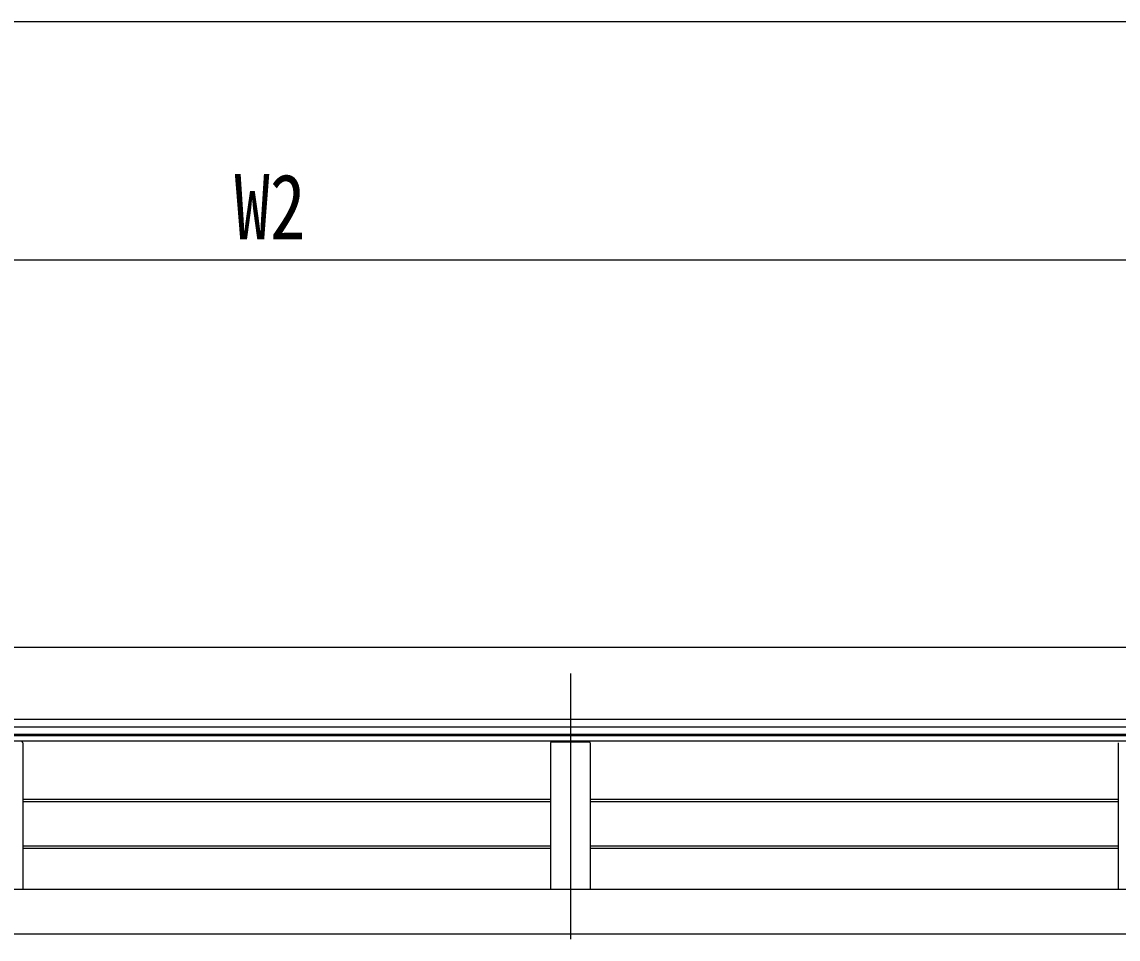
# Model space of a CAD drawing. Units: millimetres, scale not verified. Extents: x -10512 to 10512, y -7425 to 7425.
# Drawn here: x -4464 to -3081, y -1762 to -605 of the extents above; entities that cross this region are included whole.
import ezdxf
from ezdxf.enums import TextEntityAlignment as Align

# ---------------------------------------------------------------- set-up
doc = ezdxf.new("R2010")
doc.units = ezdxf.units.MM
doc.header["$LTSCALE"] = 40
for name, color, linetype in [('0-3_YKK_12', 2, 'Continuous'), ('0-4_YKK_13', 4, 'Continuous'), ('0-5_YKK_A1', 4, 'Continuous'), ('0-6_YKK_D', 6, 'Continuous')]:
    doc.layers.add(name, color=color, linetype=linetype)
doc.styles.add('ＭＳ ゴシック', font='')
doc.styles.get('ＭＳ ゴシック').set_extended_font_data('MS Gothic')

msp = doc.modelspace()

# ---------------------------------------------------------------- linework, layer by layer
at = {"layer": '0-3_YKK_12'}
msp.add_line((-3771.9, -1426.56), (-3771.9, -1761.54), dxfattribs=at)
msp.add_line((-3771.9, -1426.56), (-3771.9, -1761.54), dxfattribs=at)
at = {"layer": '0-4_YKK_13'}
msp.add_line((-2339.9, -1494.42), (-5878.9, -1494.42), dxfattribs=at)
msp.add_lwpolyline([(-2339.9, -1393.32), (-2339.9, -1503.41), (-5919.9, -1503.41), (-5919.9, -1393.32)], close=True, dxfattribs=at)
at = {"layer": '0-5_YKK_A1'}
for p, q in [((-5903.4, -1484.18), (-2356.4, -1484.18)), ((-5919.9, -1504.72), (-2339.9, -1504.72)), ((-2329.6, -1512.02), (-5930.2, -1512.02)), ((-4462.9, -1513.93), (-4462.9, -1698.72)), ((-3796.9, -1513.93), (-3796.9, -1698.72)), ((-3795.92, -1512.94), (-3791.08, -1512.87)), ((-3791.08, -1512.87), (-3752.73, -1512.87)), ((-3752.73, -1512.87), (-3747.89, -1512.94)), ((-3746.9, -1513.93), (-3746.9, -1698.72)), ((-3080.9, -1513.93), (-3080.9, -1698.72)), ((-3796.93, -1585.44), (-4462.93, -1585.44)), ((-3796.9, -1588.37), (-4462.9, -1588.37)), ((-3080.93, -1585.44), (-3746.93, -1585.44)), ((-3080.9, -1588.37), (-3746.9, -1588.37)), ((-3796.93, -1644.35), (-4462.93, -1644.35)), ((-3080.93, -1644.35), (-3746.93, -1644.35)), ((-3796.9, -1647.28), (-4462.9, -1647.28)), ((-3080.9, -1647.28), (-3746.9, -1647.28)), ((-5913.4, -1698.72), (-2339.9, -1698.72)), ((-5913.4, -1755.04), (-2339.9, -1755.04))]:
    msp.add_line(p, q, dxfattribs=at)
msp.add_lwpolyline([(-5903.4, -1504.72), (-5903.4, -1503.99), (-2356.4, -1503.99)], dxfattribs=at)
for centre, start, end in [((-4463.9, -1513.94), 359.84961, 89.33225), ((-3795.9, -1513.93), 90.66782, 179.85648), ((-3747.9, -1513.94), 359.84961, 89.33225)]:
    msp.add_arc(centre, 0.997, start, end, dxfattribs=at)
at = {"layer": '0-6_YKK_D'}
for p, q in [((-2444.9, -604.72), (-8628.9, -604.72)), ((-5919.9, -904.72), (-2339.9, -904.72))]:
    msp.add_line(p, q, dxfattribs=at)

# ---------------------------------------------------------------- texts
at = {"layer": '0-6_YKK_D', "style": 'ＭＳ ゴシック', "width": 0.8}
msp.add_text('W2', height=82.48, dxfattribs=at).set_placement((-4195.9, -903.72), align=Align.BOTTOM_LEFT)

doc.saveas('drawing.dxf')
